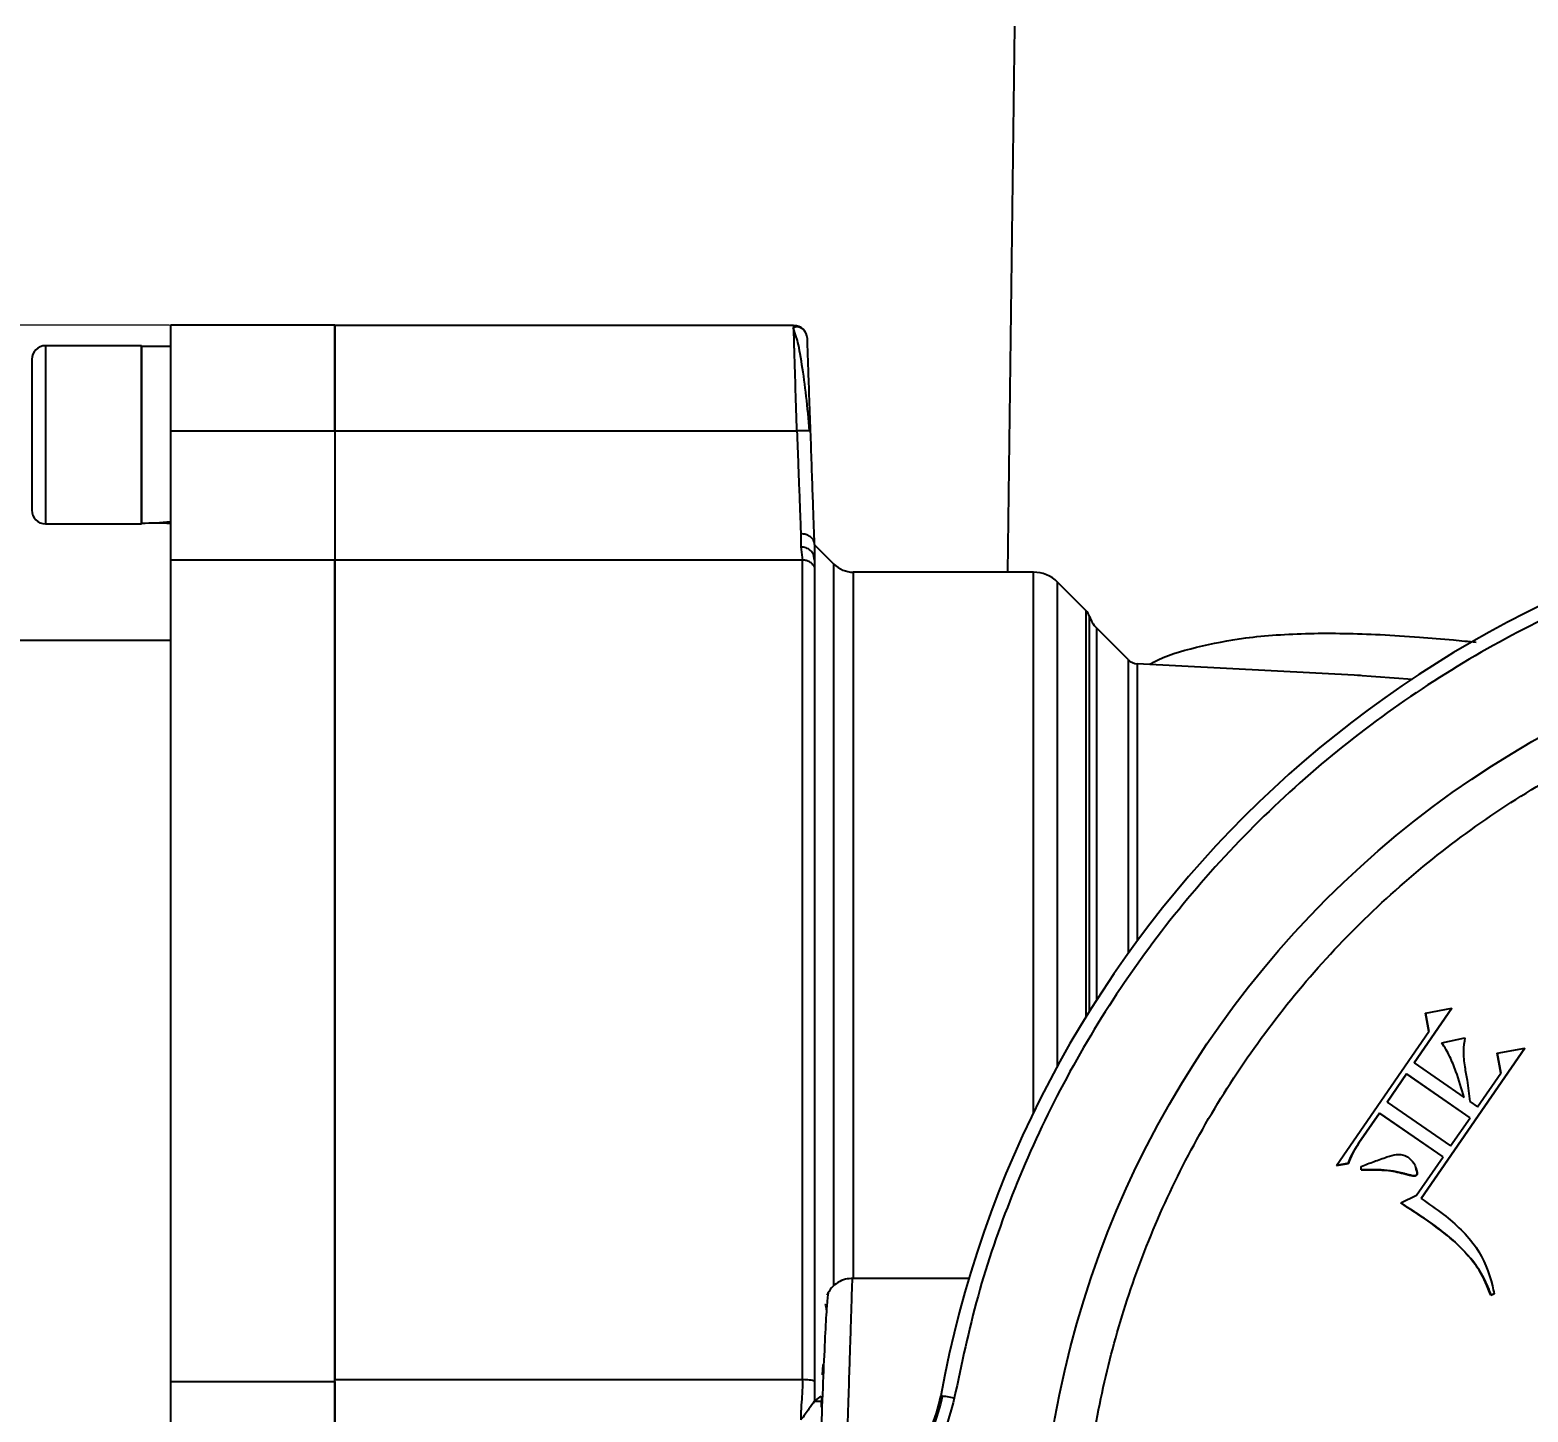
# Model space of a CAD drawing. Header units: millimetres. Extents: x 2379 to 4059, y 879 to 2067.
# Drawn here: x 3406.5 to 3515.8, y 1799.6 to 1900.4 of the extents above; entities that cross this region are included whole.
import ezdxf

# ---------------------------------------------------------------- set-up
doc = ezdxf.new("R2010")
doc.units = ezdxf.units.MM
doc.layers.add('AM_5', color=3, linetype='Continuous', lineweight=25)
doc.styles.add('SLDTEXTSTYLE1', font='txt.shx', dxfattribs={"width": 0.7, "bigfont": 'gbcbig.shx'})
doc.dimstyles.new('SLDDIMSTYLE12$0', dxfattribs={"dimtxt": 12, "dimasz": 10, "dimexe": 0, "dimexo": 0.0625, "dimgap": 0.875, "dimtad": 1, "dimdec": 1, "dimlfac": 1.8, "dimrnd": 1e-09, "dimzin": 12, "dimdsep": 46, "dimtxsty": 'SLDTEXTSTYLE1', "dimcen": 0.09, "dimdle": 8.16, "dimclrd": 3, "dimclre": 3, "dimadec": 0, "dimazin": 3, "dimtfac": 1, "dimtdec": 1, "dimtofl": 0, "dimtmove": 0, "dimatfit": 3, "dimfxl": 0, "dimfrac": 2, "dimtolj": 1, "dimlwd": 5, "dimlwe": 5, "dimarcsym": 0})

# ---------------------------------------------------------------- blocks, each defined once
blk = doc.blocks.new('*D33')
at = {"layer": 'AM_5', "color": 3, "lineweight": 5, "transparency": 16777216}
blk.add_line((3416.69, 1878.88), (3250.07, 1878.88), dxfattribs=at)
at = {"layer": 'AM_5', "color": 3, "linetype": 'Continuous', "lineweight": 5, "transparency": 16777216}
for p, q in [((3250.07, 1868.88), (3250.07, 1702.88)), ((3416.69, 1692.88), (3250.07, 1692.88))]:
    blk.add_line(p, q, dxfattribs=at)
at = {"layer": 'AM_5', "color": 3, "transparency": 16777216}
for points in [[(3248.4, 1868.88), (3251.73, 1868.88), (3250.07, 1878.88)], [(3248.4, 1702.88), (3251.73, 1702.88), (3250.07, 1692.88)]]:
    blk.add_solid(points, dxfattribs=at)
at = {"layer": 'Defpoints', "color": 0, "transparency": 16777216}
for p in [(3416.75, 1878.88), (3250.07, 1692.88), (3416.75, 1692.88)]:
    blk.add_point(p, dxfattribs=at)
at = {"layer": 'AM_5', "color": 0, "transparency": 16777216, "insert": (3243.19, 1785.88), "char_height": 12, "attachment_point": 5, "rotation": 90, "style": 'SLDTEXTSTYLE1'}
blk.add_mtext('\\A1;186', dxfattribs=at)

msp = doc.modelspace()

# ---------------------------------------------------------------- linework, layer by layer
at = {"color": 7, "linetype": 'Continuous', "lineweight": 25}
for p, q in [((3478.351, 1900.694), (3477.829, 1860.858)), ((3428.75, 1878.879), (3416.75, 1878.879)), ((3416.75, 1878.879), (3416.75, 1871.159)), ((3428.75, 1871.159), (3428.75, 1878.879)), ((3462.226, 1878.858), (3428.75, 1878.859)), ((3462.415, 1878.021), (3462.189, 1878.718)), ((3414.65, 1877.379), (3407.65, 1877.379)), ((3407.65, 1877.379), (3407.65, 1870.879)), ((3414.65, 1877.379), (3414.65, 1870.879)), ((3416.75, 1877.319), (3414.65, 1877.319)), ((3414.65, 1864.439), (3414.65, 1877.319)), ((3407.65, 1870.879), (3407.65, 1864.379)), ((3414.65, 1870.879), (3414.65, 1864.379)), ((3416.75, 1871.159), (3428.75, 1871.159)), ((3416.75, 1871.159), (3416.75, 1861.723)), ((3428.75, 1871.159), (3428.75, 1861.723)), ((3428.75, 1871.156), (3462.462, 1871.156)), ((3407.65, 1864.379), (3414.65, 1864.379)), ((3462.75, 1862.696), (3462.884, 1861.737)), ((3463.75, 1862.875), (3463.75, 1861.813)), ((3465.165, 1861.444), (3463.75, 1862.859)), ((3428.75, 1861.723), (3416.75, 1861.723)), ((3462.884, 1861.737), (3428.75, 1861.737)), ((3463.751, 1861.738), (3463.681, 1862.135)), ((3463.75, 1861.813), (3463.75, 1861.247)), ((3479.715, 1860.858), (3466.579, 1860.858)), ((3483.564, 1858.045), (3481.483, 1860.126)), ((3483.813, 1828.836), (3483.813, 1857.629)), ((3486.645, 1854.464), (3484.313, 1856.796)), ((3484.313, 1856.796), (3484.313, 1829.625)), ((3416.75, 1855.879), (3275.75, 1855.879)), ((3486.645, 1833.065), (3486.645, 1854.464)), ((3487.3, 1854.172), (3487.299, 1833.966)), ((3503.575, 1853.319), (3487.3, 1854.172)), ((3507.368, 1853.017), (3503.361, 1853.33)), ((3510.253, 1829.055), (3507.494, 1825.056)), ((3507.495, 1825.055), (3510.253, 1829.053)), ((3508.321, 1828.7), (3510.253, 1829.055)), ((3508.573, 1827.349), (3508.321, 1828.7)), ((3508.321, 1828.7), (3508.321, 1828.698)), ((3508.321, 1828.698), (3508.573, 1827.349)), ((3510.253, 1829.055), (3510.253, 1829.053)), ((3501.831, 1817.576), (3508.573, 1827.349)), ((3509.521, 1826.525), (3511.206, 1826.882)), ((3515.58, 1826.137), (3508.01, 1815.164)), ((3508.01, 1815.162), (3515.58, 1826.135)), ((3513.553, 1825.767), (3515.58, 1826.137)), ((3513.82, 1824.316), (3513.553, 1825.767)), ((3513.553, 1825.767), (3513.553, 1825.765)), ((3513.553, 1825.765), (3513.82, 1824.315)), ((3515.58, 1826.137), (3515.58, 1826.135)), ((3506.942, 1824.254), (3505.524, 1822.197)), ((3505.525, 1822.196), (3506.942, 1824.252)), ((3511.573, 1821.059), (3506.942, 1824.254)), ((3506.942, 1824.252), (3506.942, 1824.254)), ((3506.942, 1824.252), (3511.572, 1821.058)), ((3507.494, 1825.056), (3511.152, 1822.533)), ((3512.125, 1821.86), (3513.82, 1824.316)), ((3505.524, 1822.197), (3510.155, 1819.002)), ((3511.552, 1822.256), (3512.125, 1821.86)), ((3504.972, 1821.398), (3503.472, 1819.225)), ((3503.472, 1819.223), (3504.972, 1821.396)), ((3509.603, 1818.203), (3504.972, 1821.398)), ((3504.972, 1821.398), (3504.972, 1821.396)), ((3504.972, 1821.396), (3509.602, 1818.201)), ((3510.155, 1819.002), (3511.573, 1821.059)), ((3503.472, 1819.225), (3503.472, 1819.223)), ((3502.699, 1817.735), (3501.831, 1817.576)), ((3501.831, 1817.574), (3502.699, 1817.733)), ((3502.699, 1817.735), (3502.699, 1817.733)), ((3507.669, 1815.401), (3509.603, 1818.203)), ((3501.831, 1817.576), (3501.831, 1817.574)), ((3503.636, 1817.258), (3503.639, 1817.507)), ((3506.885, 1816.955), (3506.885, 1816.952)), ((3507.618, 1817.399), (3507.618, 1817.401)), ((3507.695, 1816.901), (3507.695, 1816.903)), ((3506.523, 1814.843), (3507.669, 1815.401)), ((3506.523, 1814.843), (3506.523, 1814.841)), ((3475.011, 1809.337), (3466.495, 1809.337)), ((3513.332, 1808.206), (3513.101, 1808.114)), ((3513.101, 1808.112), (3513.332, 1808.204)), ((3513.101, 1808.114), (3513.101, 1808.112)), ((3513.332, 1808.206), (3513.332, 1808.204)), ((3464.344, 1803.045), (3464.318, 1802.298)), ((3464.344, 1803.054), (3464.344, 1803.045)), ((3416.75, 1801.812), (3428.75, 1801.812)), ((3416.75, 1801.812), (3416.75, 1793.874)), ((3428.75, 1801.965), (3462.884, 1801.954)), ((3428.75, 1801.812), (3428.75, 1794.97)), ((3463.75, 1801.85), (3463.75, 1800.394)), ((3463.734, 1800.366), (3463.75, 1800.394)), ((3464.25, 1800.366), (3463.734, 1800.366)), ((3463.75, 1800.394), (3464.229, 1800.758)), ((3464.264, 1800.745), (3464.236, 1799.951)), ((3464.264, 1800.758), (3464.264, 1800.745))]:
    msp.add_line(p, q, dxfattribs=at)
at = {"color": 7, "linetype": 'Continuous', "lineweight": 25, "flags": 128}
for points in [[(3462.75, 1863.652), (3462.75, 1863.519), (3462.75, 1863.389), (3462.75, 1863.264), (3462.75, 1863.142), (3462.75, 1863.024), (3462.75, 1862.911), (3462.75, 1862.801), (3462.75, 1862.696)], [(3416.75, 1861.723), (3416.75, 1860.464), (3416.75, 1858.861), (3416.75, 1856.919), (3416.75, 1854.649), (3416.75, 1852.06), (3416.75, 1849.165), (3416.75, 1845.978), (3416.75, 1842.512), (3416.75, 1838.784), (3416.75, 1834.811), (3416.75, 1830.612), (3416.75, 1826.206), (3416.75, 1821.613), (3416.75, 1816.855), (3416.75, 1811.953), (3416.75, 1806.931), (3416.75, 1801.812)], [(3428.75, 1801.812), (3428.75, 1806.931), (3428.75, 1811.953), (3428.75, 1816.855), (3428.75, 1821.613), (3428.75, 1826.206), (3428.75, 1830.612), (3428.75, 1834.811), (3428.75, 1838.784), (3428.75, 1842.512), (3428.75, 1845.977), (3428.75, 1849.165), (3428.75, 1852.06), (3428.75, 1854.649), (3428.75, 1856.919), (3428.75, 1858.861), (3428.75, 1860.464), (3428.75, 1861.723)], [(3462.884, 1801.954), (3462.884, 1807.071), (3462.884, 1812.089), (3462.884, 1816.987), (3462.884, 1821.74), (3462.884, 1826.327), (3462.884, 1830.727), (3462.884, 1834.919), (3462.884, 1838.885), (3462.884, 1842.604), (3462.884, 1846.062), (3462.884, 1849.241), (3462.884, 1852.126), (3462.884, 1854.705), (3462.884, 1856.965), (3462.884, 1858.896), (3462.884, 1860.489), (3462.884, 1861.737)], [(3465.164, 1808.837), (3465.164, 1811.519), (3465.164, 1816.307), (3465.164, 1820.952), (3465.164, 1825.435), (3465.164, 1829.733), (3465.164, 1833.827), (3465.164, 1837.698), (3465.164, 1841.327), (3465.165, 1844.699), (3465.165, 1847.796), (3465.165, 1850.606), (3465.165, 1853.114), (3465.165, 1855.309), (3465.165, 1857.181), (3465.165, 1858.721), (3465.165, 1859.923), (3465.165, 1860.779), (3465.165, 1861.287), (3465.165, 1861.444)], [(3463.75, 1861.247), (3463.75, 1860.008), (3463.75, 1858.425), (3463.75, 1856.506), (3463.75, 1854.261), (3463.75, 1851.698), (3463.75, 1848.832), (3463.75, 1845.673), (3463.75, 1842.238), (3463.75, 1838.542), (3463.75, 1834.603), (3463.75, 1830.438), (3463.75, 1826.066), (3463.75, 1821.508), (3463.75, 1816.786), (3463.75, 1811.92), (3463.75, 1806.934), (3463.75, 1801.85)], [(3466.579, 1860.858), (3466.579, 1860.814), (3466.579, 1860.463), (3466.579, 1859.762), (3466.579, 1858.717), (3466.579, 1857.33), (3466.579, 1855.609), (3466.579, 1853.562), (3466.579, 1851.199), (3466.579, 1848.53), (3466.579, 1845.567), (3466.579, 1842.326), (3466.579, 1838.821), (3466.579, 1835.067), (3466.579, 1831.084), (3466.579, 1826.89), (3466.579, 1822.503), (3466.579, 1817.945), (3466.579, 1813.237), (3466.579, 1809.337)], [(3479.715, 1821.425), (3479.715, 1821.752), (3479.715, 1826.18), (3479.715, 1830.419), (3479.715, 1834.448), (3479.715, 1838.249), (3479.715, 1841.803), (3479.715, 1845.095), (3479.715, 1848.108), (3479.715, 1850.828), (3479.715, 1853.243), (3479.715, 1855.341), (3479.715, 1857.112), (3479.715, 1858.549), (3479.715, 1859.644), (3479.715, 1860.391), (3479.715, 1860.789), (3479.715, 1860.858)], [(3481.482, 1824.851), (3481.482, 1827.925), (3481.482, 1832.119), (3481.482, 1836.085), (3481.482, 1839.803), (3481.483, 1843.254), (3481.483, 1846.422), (3481.483, 1849.291), (3481.483, 1851.847), (3481.483, 1854.077), (3481.483, 1855.97), (3481.483, 1857.517), (3481.483, 1858.711), (3481.483, 1859.544), (3481.483, 1860.014), (3481.483, 1860.126)], [(3483.564, 1828.433), (3483.564, 1831.438), (3483.564, 1835.276), (3483.564, 1838.867), (3483.564, 1842.194), (3483.564, 1845.24), (3483.564, 1847.99), (3483.564, 1850.429), (3483.564, 1852.547), (3483.564, 1854.331), (3483.564, 1855.774), (3483.564, 1856.868), (3483.564, 1857.607), (3483.564, 1857.989), (3483.564, 1858.045)]]:
    msp.add_lwpolyline(points, dxfattribs=at)
at = {"color": 7, "linetype": 'Continuous', "lineweight": 25}
msp.add_circle((3551.673, 1786.469), 71.5, dxfattribs=at)
for centre, radius, start, end in [((3462.226, 1877.858), 1, 1.99976, 89.99975), ((3407.65, 1876.379), 1, 89.99969, 179.99969), ((3407.65, 1865.379), 1, 179.99969, 269.99969), ((3551.673, 1786.467), 80, 100.30604, 169.69383), ((3466.579, 1862.858), 2, 224.99969, 269.99969), ((3479.715, 1858.358), 2.5, 44.99977, 89.99969), ((3482.857, 1857.338), 1, 16.90237, 44.99987), ((3485.727, 1858.21), 2, 196.90236, 224.99969), ((3487.352, 1855.171), 1, 224.99969, 266.99945), ((3463.125, 1802.569), 10, 290.58663, 349.69385), ((3452.466, 1683.87), 118.693, 79.57321, 80.05575)]:
    msp.add_arc(centre, radius, start, end, dxfattribs=at)
for centre, start_param, end_param in [((3414.65, 1870.879), 4.712389, 4.9017857), ((3416.75, 1870.879), 4.6181163, 4.712389)]:
    msp.add_ellipse(centre, major_axis=(11.154, 0), ratio=0.5773503, start_param=start_param, end_param=end_param, dxfattribs=at)
for points in [[(3428.75, 1878.858), (3428.75, 1878.746), (3428.75, 1878.521), (3428.75, 1876.754), (3428.75, 1874.216), (3428.75, 1872.176), (3428.75, 1871.156)], [(3428.75, 1871.156), (3428.75, 1870.053), (3428.75, 1867.846), (3428.75, 1864.968), (3428.75, 1862.728), (3428.75, 1862.067), (3428.75, 1861.737)], [(3463.75, 1861.813), (3463.735, 1861.929), (3463.705, 1862.16), (3463.474, 1862.452), (3463.143, 1862.656), (3462.881, 1862.683), (3462.75, 1862.696)], [(3428.75, 1861.737), (3428.75, 1861.163), (3428.75, 1860.014), (3428.75, 1857.413), (3428.75, 1854.199), (3428.75, 1850.337), (3428.75, 1845.88), (3428.75, 1840.865), (3428.75, 1835.34), (3428.75, 1829.356), (3428.75, 1822.968), (3428.75, 1816.233), (3428.75, 1809.227), (3428.75, 1804.385), (3428.75, 1801.965)], [(3463.75, 1861.247), (3463.701, 1861.318), (3463.602, 1861.46), (3463.389, 1861.614), (3463.146, 1861.718), (3462.972, 1861.73), (3462.884, 1861.737)], [(3428.75, 1794.036), (3428.75, 1794.18), (3428.75, 1794.467), (3428.75, 1796.242), (3428.75, 1798.775), (3428.75, 1800.901), (3428.75, 1801.965)], [(3463.75, 1801.85), (3463.701, 1801.865), (3463.602, 1801.895), (3463.389, 1801.928), (3463.146, 1801.95), (3462.971, 1801.952), (3462.884, 1801.954)], [(3473.097, 1800.787), (3472.875, 1799.948), (3472.431, 1798.269), (3470.971, 1796.087), (3469.059, 1794.288), (3467.476, 1793.574), (3466.685, 1793.217)]]:
    msp.add_open_spline(points, degree=3, dxfattribs=at)
for points, knots in [([(3462.462, 1871.156), (3462.432, 1872.159), (3462.379, 1873.912), (3462.315, 1875.943), (3462.274, 1877.302), (3462.247, 1878.206), (3462.229, 1878.76), (3462.227, 1878.826), (3462.226, 1878.858)], [0, 0, 0, 0, 0.2452809, 0.42889926, 0.57905177, 0.72428424, 0.86459927, 1, 1, 1, 1]), ([(3463.11, 1878.31), (3463.069, 1878.382), (3462.976, 1878.545), (3462.743, 1878.701), (3462.464, 1878.775), (3462.28, 1878.735), (3462.189, 1878.715)], [0, 0, 0, 0, 0.2110006, 0.4756494, 0.740464, 1, 1, 1, 1]), ([(3463.39, 1871.165), (3463.314, 1872.017), (3463.159, 1873.749), (3462.836, 1876.062), (3462.571, 1877.576), (3462.443, 1877.943), (3462.415, 1878.021)], [0, 0, 0, 0, 0.2966354, 0.6024529, 0.914745, 1, 1, 1, 1]), ([(3463.461, 1871.154), (3463.43, 1872.045), (3463.368, 1873.829), (3463.29, 1876.049), (3463.236, 1877.597), (3463.229, 1877.794), (3463.225, 1877.893)], [0, 0, 0, 0, 0.249886, 0.4997488, 0.7497519, 1, 1, 1, 1]), ([(3406.65, 1876.379), (3406.65, 1876.305), (3406.65, 1876.192), (3406.65, 1875.506), (3406.65, 1874.797), (3406.65, 1873.915), (3406.65, 1872.635), (3406.65, 1871.571), (3406.65, 1870.879)], [0, 0, 0, 0, 0.2394568, 0.3683607, 0.5, 0.6316393, 0.7605432, 1, 1, 1, 1]), ([(3406.65, 1870.879), (3406.65, 1870.187), (3406.65, 1869.123), (3406.65, 1867.842), (3406.65, 1866.961), (3406.65, 1866.251), (3406.65, 1865.565), (3406.65, 1865.452), (3406.65, 1865.379)], [0, 0, 0, 0, 0.2394568, 0.3683607, 0.5, 0.6316393, 0.7605432, 1, 1, 1, 1]), ([(3463.461, 1871.154), (3463.448, 1871.158), (3463.427, 1871.164), (3463.302, 1871.168), (3463.173, 1871.17), (3463.013, 1871.169), (3462.781, 1871.166), (3462.588, 1871.16), (3462.462, 1871.156)], [0, 0, 0, 0, 0.239471, 0.3683705, 0.5000015, 0.6316323, 0.7605311, 1, 1, 1, 1]), ([(3462.462, 1871.156), (3462.493, 1870.331), (3462.549, 1868.884), (3462.628, 1866.834), (3462.696, 1865.074), (3462.733, 1864.112), (3462.75, 1863.652)], [0, 0, 0, 0, 0.2851739, 0.500074, 0.7610217, 1, 1, 1, 1]), ([(3463.751, 1862.875), (3463.732, 1863.407), (3463.695, 1864.477), (3463.623, 1866.514), (3463.545, 1868.766), (3463.489, 1870.36), (3463.461, 1871.154)], [0, 0, 0, 0, 0.2485215, 0.4999911, 0.7509557, 1, 1, 1, 1]), ([(3463.75, 1862.875), (3463.745, 1862.93), (3463.735, 1863.037), (3463.671, 1863.192), (3463.587, 1863.31), (3463.507, 1863.389), (3463.461, 1863.427), (3463.43, 1863.45), (3463.336, 1863.519), (3463.116, 1863.633), (3462.878, 1863.645), (3462.75, 1863.652)], [0, 0, 0, 0, 0.13274928, 0.2587097, 0.38346285, 0.46187539, 0.50802694, 0.51153962, 0.54269826, 0.7552829, 1, 1, 1, 1]), ([(3537.539, 1864.195), (3535.043, 1863.668), (3530.006, 1862.606), (3522.629, 1860.067), (3515.387, 1856.798), (3508.408, 1852.735), (3501.805, 1847.924), (3495.711, 1842.431), (3490.218, 1836.338), (3485.407, 1829.735), (3481.344, 1822.756), (3478.075, 1815.514), (3475.536, 1808.137), (3474.474, 1803.099), (3473.947, 1800.603)], [0, 0, 0, 0, 0.0799588, 0.1613715, 0.2441424, 0.3288926, 0.4142166, 0.5, 0.5857784, 0.6711024, 0.7558576, 0.8386237, 0.9200388, 1, 1, 1, 1]), ([(3488.187, 1854.126), (3488.282, 1854.18), (3489.281, 1854.755), (3491.596, 1855.42), (3494.633, 1856.03), (3497.452, 1856.299), (3499.852, 1856.405), (3502.384, 1856.405), (3505.051, 1856.313), (3507.715, 1856.143), (3510.056, 1855.95), (3511.465, 1855.807), (3512.021, 1855.751)], [0, 0, 0, 0, 0.0175251, 0.1841374, 0.3534819, 0.4507624, 0.5518318, 0.6514871, 0.7507207, 0.855208, 0.9429111, 1, 1, 1, 1]), ([(3483.173, 1786.476), (3483.228, 1788.565), (3483.337, 1792.743), (3484.247, 1799.082), (3485.733, 1805.434), (3487.907, 1811.8), (3490.738, 1818.023), (3494.252, 1824.046), (3498.406, 1829.738), (3503.149, 1834.999), (3508.411, 1839.742), (3514.103, 1843.897), (3520.125, 1847.41), (3526.348, 1850.242), (3532.714, 1852.413), (3539.066, 1853.908), (3545.405, 1854.786), (3551.672, 1855.071), (3557.94, 1854.786), (3564.279, 1853.908), (3570.631, 1852.413), (3576.997, 1850.242), (3583.22, 1847.41), (3589.243, 1843.897), (3594.935, 1839.742), (3600.196, 1834.999), (3604.939, 1829.738), (3609.093, 1824.046), (3612.607, 1818.023), (3615.438, 1811.8), (3617.612, 1805.434), (3619.098, 1799.082), (3620.008, 1792.743), (3620.118, 1788.565), (3620.173, 1786.476)], [0, 0, 0, 0, 0.0291236, 0.0582485, 0.08912, 0.1199941, 0.1519015, 0.1843128, 0.2170688, 0.25, 0.2829312, 0.3156872, 0.3480985, 0.3800059, 0.4108775, 0.4417515, 0.4708745, 0.5, 0.529123, 0.5582485, 0.58912, 0.6199941, 0.6519015, 0.6843128, 0.7170688, 0.75, 0.7829312, 0.8156872, 0.8480985, 0.8800059, 0.9108775, 0.9417515, 0.9708751, 1, 1, 1, 1]), ([(3511.152, 1822.533), (3510.959, 1823.172), (3510.654, 1824.178), (3510.133, 1825.529), (3509.726, 1826.191), (3509.521, 1826.525)], [0, 0, 0, 0, 0.4622699, 0.7292654, 1, 1, 1, 1]), ([(3511.206, 1826.882), (3511.15, 1826.568), (3511.06, 1826.063), (3511.112, 1825.358), (3511.162, 1824.975), (3511.188, 1824.783)], [0, 0, 0, 0, 0.4510454, 0.7247717, 1, 1, 1, 1]), ([(3511.188, 1824.783), (3511.246, 1824.455), (3511.35, 1823.872), (3511.473, 1823.029), (3511.526, 1822.514), (3511.552, 1822.256)], [0, 0, 0, 0, 0.3914898, 0.6955835, 1, 1, 1, 1]), ([(3503.472, 1819.225), (3503.381, 1819.086), (3503.198, 1818.807), (3502.924, 1818.316), (3502.781, 1817.948), (3502.699, 1817.735)], [0, 0, 0, 0, 0.2971536, 0.5945312, 1, 1, 1, 1]), ([(3502.699, 1817.733), (3502.758, 1817.889), (3502.877, 1818.201), (3503.132, 1818.702), (3503.348, 1819.032), (3503.472, 1819.223)], [0, 0, 0, 0, 0.2971762, 0.5946304, 1, 1, 1, 1]), ([(3503.639, 1817.507), (3503.949, 1817.631), (3504.569, 1817.879), (3505.426, 1818.162), (3506.108, 1818.411), (3506.625, 1818.367), (3506.908, 1818.278), (3507.04, 1818.196), (3507.058, 1818.185)], [0, 0, 0, 0, 0.27787332, 0.55583103, 0.75716214, 0.87074066, 0.98261798, 1, 1, 1, 1]), ([(3507.058, 1818.185), (3507.207, 1818.045), (3507.461, 1817.808), (3507.622, 1817.412), (3507.694, 1817.164), (3507.731, 1817.009), (3507.705, 1816.935), (3507.695, 1816.903)], [0, 0, 0, 0, 0.40769923, 0.69008284, 0.8437541, 0.93416118, 1, 1, 1, 1]), ([(3506.885, 1816.955), (3506.589, 1817.033), (3505.997, 1817.19), (3504.904, 1817.271), (3504.118, 1817.263), (3503.636, 1817.258)], [0, 0, 0, 0, 0.2800426, 0.5593015, 1, 1, 1, 1]), ([(3503.636, 1817.256), (3503.969, 1817.26), (3504.636, 1817.27), (3505.731, 1817.231), (3506.471, 1817.052), (3506.885, 1816.952)], [0, 0, 0, 0, 0.30527262, 0.61074651, 1, 1, 1, 1]), ([(3507.695, 1816.903), (3507.677, 1816.886), (3507.641, 1816.85), (3507.516, 1816.819), (3507.336, 1816.834), (3507.11, 1816.887), (3506.961, 1816.932), (3506.885, 1816.955)], [0, 0, 0, 0, 0.0876057, 0.1756397, 0.4450626, 0.7212942, 1, 1, 1, 1]), ([(3506.885, 1816.952), (3506.96, 1816.93), (3507.11, 1816.884), (3507.339, 1816.832), (3507.524, 1816.815), (3507.647, 1816.852), (3507.68, 1816.886), (3507.695, 1816.901)], [0, 0, 0, 0, 0.2779118, 0.5561017, 0.8354792, 0.9259082, 1, 1, 1, 1]), ([(3507.695, 1816.901), (3507.705, 1816.937), (3507.738, 1817.044), (3507.682, 1817.216), (3507.633, 1817.341), (3507.611, 1817.396)], [0, 0, 0, 0, 0.2145946, 0.6465803, 1, 1, 1, 1]), ([(3513.101, 1808.114), (3512.845, 1808.737), (3512.226, 1810.246), (3509.966, 1812.608), (3507.846, 1813.985), (3506.523, 1814.843)], [0, 0, 0, 0, 0.2094523, 0.5068834, 1, 1, 1, 1]), ([(3506.523, 1814.841), (3507.084, 1814.48), (3508.51, 1813.561), (3510.71, 1811.928), (3512.387, 1809.944), (3512.934, 1808.541), (3513.101, 1808.112)], [0, 0, 0, 0, 0.2084819, 0.5302845, 0.8564654, 1, 1, 1, 1]), ([(3508.01, 1815.164), (3508.561, 1814.788), (3509.58, 1814.091), (3510.949, 1812.921), (3512.368, 1811.296), (3513.057, 1809.596), (3513.293, 1808.404), (3513.332, 1808.206)], [0, 0, 0, 0, 0.2213716, 0.4092764, 0.5964037, 0.9332213, 1, 1, 1, 1]), ([(3466.561, 1809.336), (3466.374, 1809.327), (3465.986, 1809.308), (3465.433, 1809.063), (3464.95, 1808.668), (3464.754, 1808.302), (3464.657, 1808.121)], [0, 0, 0, 0, 0.2341083, 0.485653, 0.7448761, 1, 1, 1, 1]), ([(3466.495, 1809.337), (3466.493, 1809.286), (3466.49, 1809.184), (3466.465, 1808.414), (3466.432, 1807.403), (3466.396, 1806.274), (3466.348, 1804.768), (3466.283, 1802.76), (3466.198, 1800.1), (3466.096, 1796.885), (3466.017, 1794.419), (3465.977, 1793.144)], [0, 0, 0, 0, 0.1217334, 0.2456529, 0.3295313, 0.4143849, 0.5002146, 0.6112196, 0.7315209, 0.8611156, 1, 1, 1, 1]), ([(3464.781, 1808.219), (3464.767, 1808.255), (3464.726, 1808.367), (3464.644, 1807.439), (3464.531, 1805.541), (3464.402, 1802.708), (3464.257, 1799.136), (3464.112, 1795.3), (3464.013, 1792.573), (3463.97, 1791.373)], [0, 0, 0, 0, 0.0767643, 0.2381811, 0.3986006, 0.5581807, 0.7170876, 0.8754904, 1, 1, 1, 1]), ([(3464.516, 1807.425), (3464.519, 1807.442), (3464.531, 1807.504), (3464.58, 1807.179), (3464.616, 1806.943)], [0, 0, 0, 0, 0.272533, 1, 1, 1, 1]), ([(3462.884, 1801.954), (3462.872, 1801.552), (3462.851, 1800.845), (3462.775, 1800.008), (3462.747, 1799.431), (3462.753, 1799.147), (3462.756, 1799.017)], [0, 0, 0, 0, 0.3927265, 0.6900266, 0.8591704, 1, 1, 1, 1]), ([(3463.734, 1800.366), (3463.61, 1800.194), (3463.331, 1799.807), (3462.962, 1799.3), (3462.756, 1799.017)], [0, 0, 0, 0, 0.4434973, 1, 1, 1, 1]), ([(3473.947, 1800.603), (3473.714, 1799.7), (3473.239, 1797.863), (3471.654, 1795.45), (3469.562, 1793.46), (3467.839, 1792.664), (3466.993, 1792.273)], [0, 0, 0, 0, 0.2457963, 0.5, 0.7542037, 1, 1, 1, 1])]:
    msp.add_open_spline(points, degree=3, knots=knots, dxfattribs=at)

# ---------------------------------------------------------------- dimensions: what is measured, and where the dimension line sits
at = {"layer": 'AM_5'}
dim = msp.add_linear_dim(base=(3250.066, 1692.879), p1=(3416.75, 1878.879), p2=(3416.75, 1692.879), angle=90, dimstyle='SLDDIMSTYLE12$0', override={"dimlfac": 1, "dimpost": ''}, dxfattribs=at)
dim.commit()
dim.dimension.update_dxf_attribs({"geometry": '*D33', "text_midpoint": (3243.191, 1785.879)})

doc.saveas('drawing.dxf')
